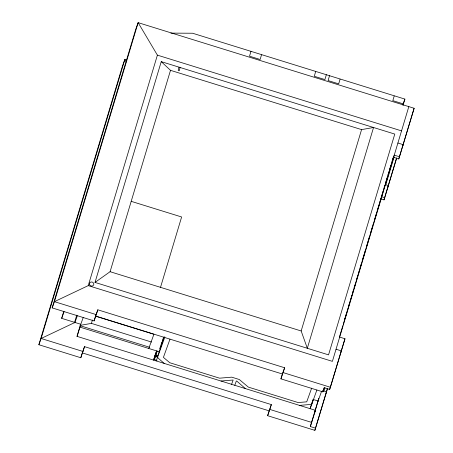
<?xml version="1.0" encoding="UTF-8"?>
<svg xmlns="http://www.w3.org/2000/svg" width="453" height="453" viewBox="0 0 453 453"><rect width="100%" height="100%" fill="white"/><g stroke="black" fill="none" stroke-linecap="round" stroke-linejoin="round"><path stroke-width="0.68" d="M179.026 67.157L178.21 70.396L179.275 70.725L180.09 67.486M160.147 347.859L159.869 348.561L161.613 342.955M327.57 388.436L314.863 430.35L267.627 415.695L271.341 404.597L84.53 346.641L80.815 357.745L38.873 344.733L122.576 65.73L124.83 59.485L126.823 60.102M339.671 337.1L344.982 338.748L330.424 387.27L329.648 389.421L324.337 387.779L322.859 391.868L280.928 378.861L284.643 367.762L97.831 309.812L94.116 320.911L52.174 307.898L135.877 28.896L138.137 22.65L414.127 108.267L398.793 158.946L393.487 157.299L394.263 155.147L399.569 156.789M315.645 428.198L310.333 426.55L315.452 410.327L77.146 336.398L80.781 324.269L61.676 318.34L63.709 311.562M74.519 322.604L76.755 315.146M96.376 314.659L54.428 301.653L88.244 285.622L157.395 55.141L138.137 22.65L54.428 301.653L52.174 307.898M76.942 336.5L79.773 327.066L159.433 351.783M95.011 282.417L161.245 61.642L394.778 134.088L328.544 354.863L95.011 282.417L110.09 271.698L170.504 70.334L161.245 61.642M80.815 357.745L82.089 353.499M80.119 325.379L91.421 323.391L92.435 320.016M94.116 320.911L95.572 316.058L282.389 374.008L284.643 367.762M160.515 287.338L181.625 216.981L131.2 201.342M155.028 355.254L153.573 360.107L156.585 350.945L155.028 355.254L157.021 355.871M157.015 360.407L154.326 359.569L157.117 351.109L155.656 355.962L164.19 363.402M157.44 356.885L164.19 336.834M163.488 337.485L161.393 344.518L163.992 337.292M250.979 51.342L249.518 56.195L260.135 59.49L261.511 54.853M326.341 74.722L324.886 79.575L314.274 76.285L315.65 71.648M329.529 75.713L328.074 80.566L338.685 83.856L340.067 79.218M267.627 415.695L271.341 404.597M280.928 378.861L282.389 374.008M301.166 330.973L361.579 129.609L373.549 127.503L307.315 348.278L301.166 330.973L110.09 271.698M311.766 403.289L310.146 408.68L316.868 390.061M403.074 105.158L404.897 99.094L192.593 33.233L170.872 33.12M310.333 426.55L318.827 398.244M314.642 412.451L318.08 400.996L313.357 399.529M322.859 391.868L324.071 387.825M345.373 317.009L347.808 308.889M348.617 306.183L349.637 302.802M350.039 301.449L351.868 295.356M352.677 292.649L353.697 289.269M354.099 287.915L355.52 283.176M356.738 279.116L357.757 275.735M358.159 274.382L359.58 269.643M359.988 268.289L361.409 263.555M362.224 260.849L365.469 250.016M366.284 247.31L367.298 243.929M367.706 242.576L369.529 236.483M370.344 233.776L371.358 230.396M371.766 229.042L373.187 224.303M374.405 220.243L375.418 216.862M375.826 215.509L379.07 204.682M379.886 201.976L383.13 191.149M383.946 188.442L384.959 185.056M385.367 183.703L387.19 177.61M388.006 174.903L389.019 171.523M389.427 170.169L390.848 165.43M392.066 161.37L393.079 157.989M339.586 336.522L342.836 325.673M343.244 324.32L346.907 312.117M347.309 310.764L350.973 298.561M351.381 297.202L355.039 285.005M355.446 283.646L359.11 271.443M359.512 270.09L372.734 226.03M373.142 224.671L376.8 212.468M377.207 211.115L380.871 198.912M381.273 197.559L384.937 185.356M385.344 183.997L389.002 171.795M389.41 170.441L393.272 157.559M408.821 106.625L332.394 361.364L88.244 285.622M324.92 387.609L323.906 390.979A2.78 1.144 16.7 0 0 322.53 390.713M385.775 184.762L394.065 157.134M314.863 430.35L325.786 393.957M325.984 393.283L327.4 388.566M380.696 198.844L384.014 199.869L396.551 158.091M384.014 199.869L396.72 157.955M329.648 389.421L344.982 338.748M398.793 158.946L414.127 108.267M38.873 344.733L41.127 338.482L124.83 59.485L126.257 61.891M61.676 318.34L64.077 311.692M74.79 322.887L77.355 315.781M79.971 326.505L83.273 317.372M84.53 346.641L82.27 352.893L269.082 410.843M95.798 315.43L97.831 309.812M148.771 348.47L153.907 334.257L95.623 316.177M154.326 359.569L155.804 355.48L157.955 357.287M156.228 360.933L164.869 336.992M169.994 339.144L163.414 357.377L169.818 362.751L219.558 378.181L231.726 377.168L239.309 379.518L248.369 387.122L298.108 402.553L306.715 401.834L311.653 388.159M220.979 381.018L233.148 380.005L231.596 384.314M234.779 385.299L236.336 380.99L236.862 381.154L245.396 388.595M394.201 96.013L392.825 100.651L403.442 103.947L402.994 105.175M402.977 104.411L404.897 99.094M299.529 405.384L311.704 404.37L313.159 399.518L311.602 403.827M387.649 187.74L388.431 185.588L385.112 184.558M402.434 146.817L403.21 144.66L397.904 143.012M344.416 319.665L345.129 317.678M317.547 402.474L321.585 391.301M314.642 412.564L315.452 410.327M325.979 393.419L326.562 391.805L323.244 390.775M340.565 353.034L341.341 350.877L336.035 349.229M74.943 322.457L41.127 338.482L83.075 351.494M157.395 55.141L401.539 130.883M170.504 70.334L361.579 129.609M381.471 196.687L384.79 197.718M283.187 372.615L330.424 387.27M91.421 323.391L151.512 342.038M80.124 325.707L149.649 347.275M155.639 355.203L157.655 355.832M155.13 355.798L155.656 355.962M269.886 409.45L311.817 422.456M89.717 284.926A2.225 2.027 19.9 0 0 93.528 285.158A2.225 2.027 19.9 0 0 91.642 281.976A2.225 2.027 19.9 0 0 89.717 284.926"/></g></svg>
